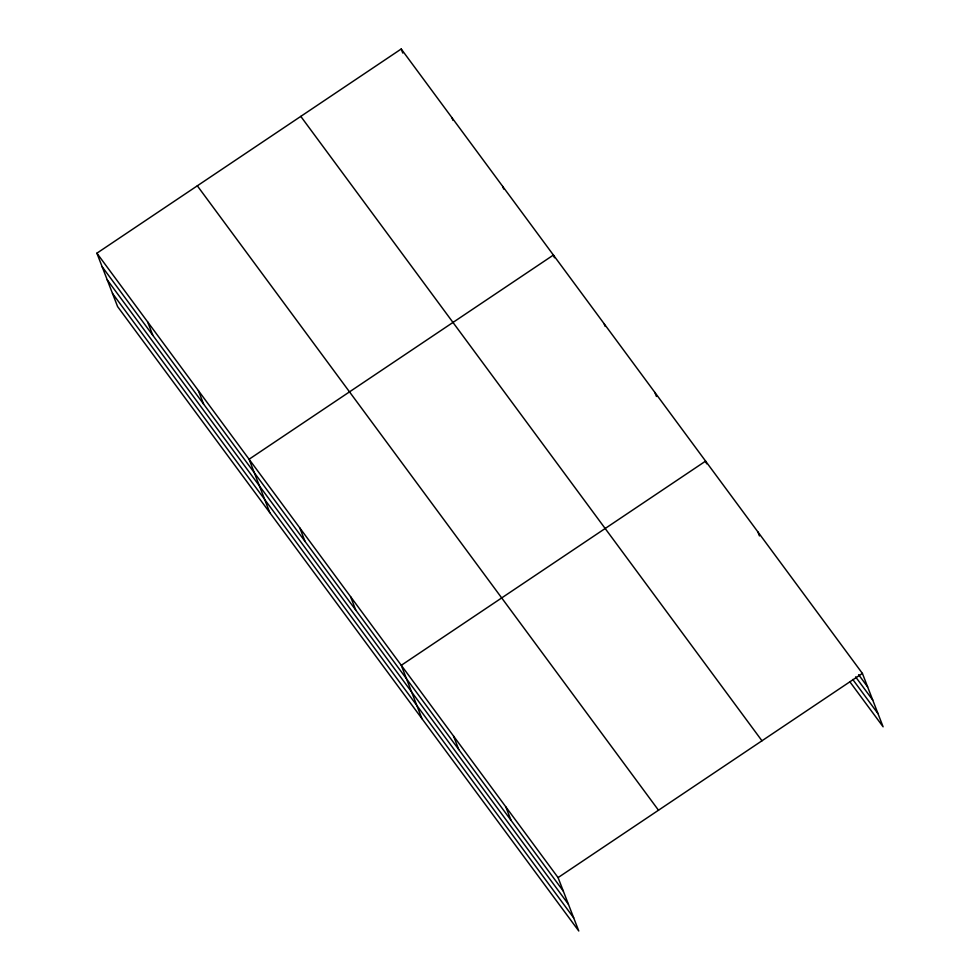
<?xml version="1.0" encoding="UTF-8"?>
<svg xmlns="http://www.w3.org/2000/svg" width="980" height="980" viewBox="0 0 980 980"><rect width="100%" height="100%" fill="white"/><g stroke="black" fill="none" stroke-linecap="round" stroke-linejoin="round"><path stroke-width="1.47" d="M96.897 253.195L558.073 877.602L578.788 931L117.6 306.593L96.897 253.195L401.212 49L862.4 673.407L883.103 726.805L849.77 681.651M558.073 877.602L862.4 673.407M858.615 674.693L867.631 686.894M855.614 676.886L872.739 700.063M852.772 679.471L877.994 713.636M300.786 116.387L761.975 740.794M197.323 185.808L658.499 810.227M102.128 266.683L563.304 891.09M107.237 279.851L568.412 904.258M112.492 293.424L573.68 917.831M757.859 531.87L759.439 535.925M706.641 463.81L705.6 461.115L401.273 665.31L421.976 718.708M654.861 392.429L656.441 396.471M604.133 323.743L605.187 326.438M554.447 257.752L553.406 255.057L249.079 459.252L269.794 512.65M502.679 186.371L503.72 189.067M451.952 117.686L452.993 120.381M401.212 49L402.78 53.042M505.803 806.846L511.033 820.321M453.544 736.078L458.775 749.565M350.546 596.624L355.777 610.111M299.807 527.938L305.037 541.426M198.352 390.567L203.583 404.054M147.625 321.881L152.856 335.368"/></g></svg>
